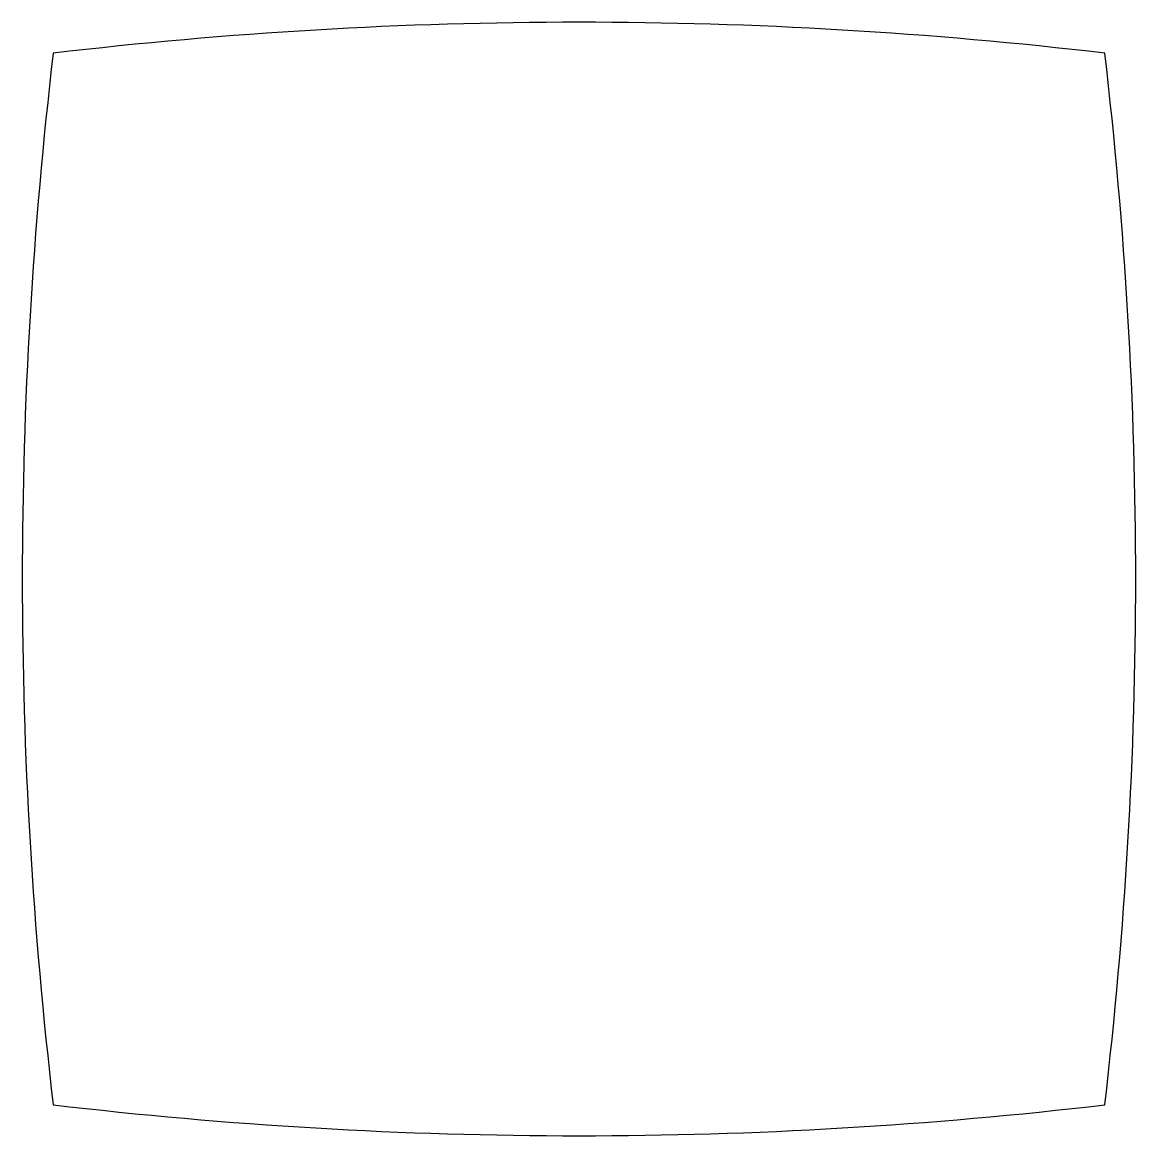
# Model space of a CAD drawing. Extents: x 0 to 0.6, y 0 to 0.6.
import ezdxf

# ---------------------------------------------------------------- set-up
doc = ezdxf.new("R2010")
doc.units = 0
doc.layers.get('0').update_dxf_attribs({"linetype": 'CONTINUOUS'})

msp = doc.modelspace()

# ---------------------------------------------------------------- linework, layer by layer
at = {"color": 0}
msp.add_lwpolyline([(0.58333, 0.58333, 0.058824), (0.01667, 0.58333, 0.058824), (0.01667, 0.01667, 0.058824), (0.58333, 0.01667, 0.058824)], format="xyb", close=True, dxfattribs=at)

doc.saveas('drawing.dxf')
